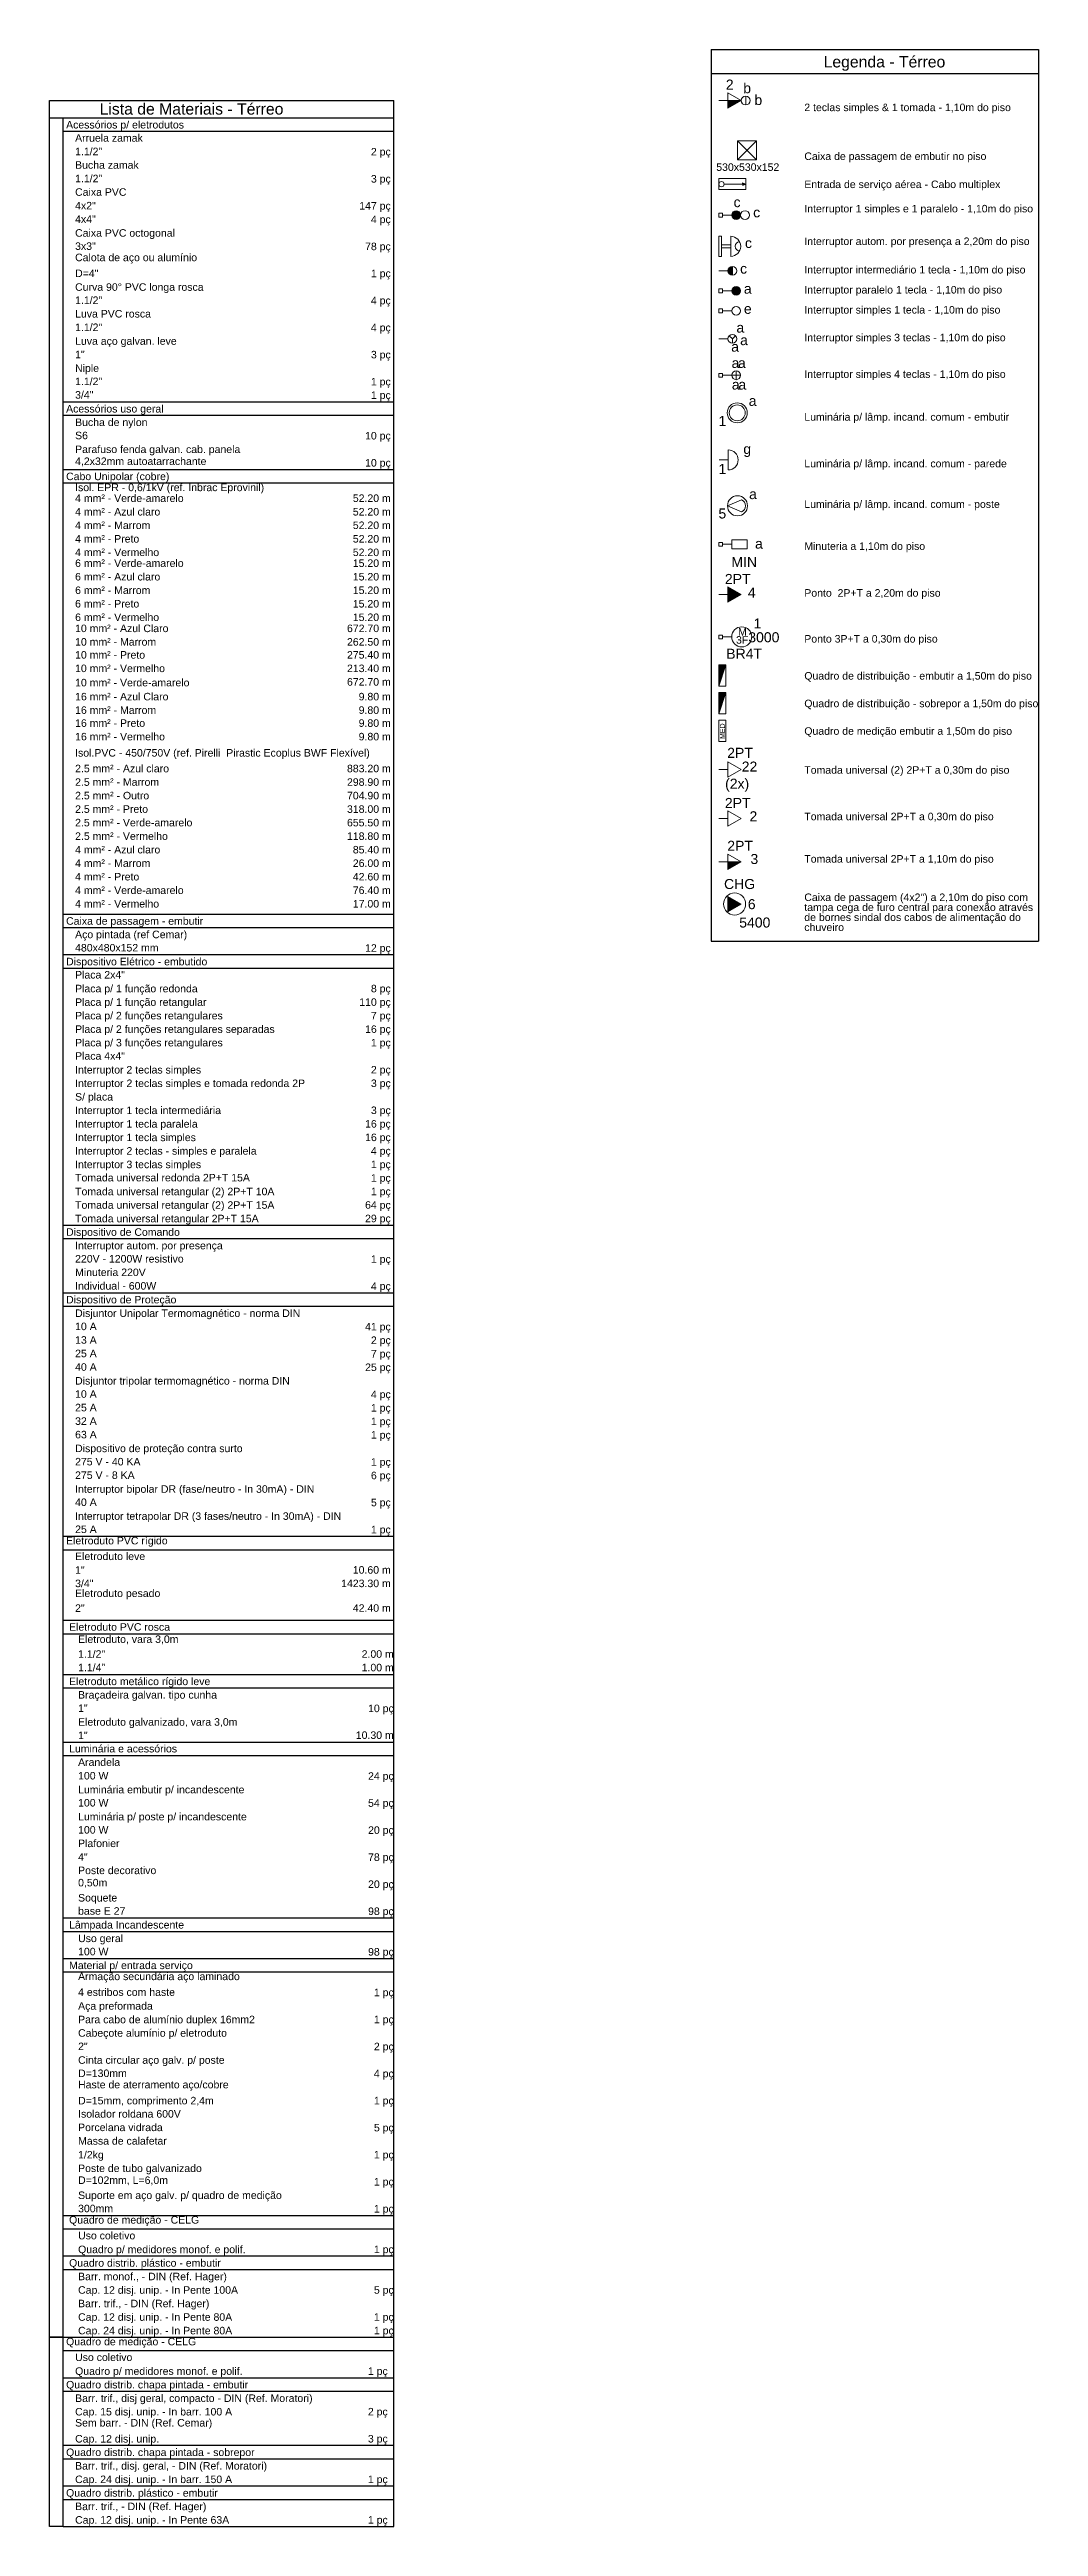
# Model space of a CAD drawing. Header units: inches. Extents: x -3 to 923, y -103 to 154.
# Drawn here: x 117.75 to 131.68, y -24.28 to 10.63 of the extents above; entities that cross this region are included whole.
import ezdxf
from ezdxf.enums import TextEntityAlignment as Align

# ---------------------------------------------------------------- set-up
doc = ezdxf.new("R2010")
doc.units = ezdxf.units.IN
doc.header["$LTSCALE"] = 10
doc.header["$MEASUREMENT"] = 0
for name, color, linetype, lineweight in [('DI-Linhas do quadro', 8, 'Continuous', 30), ('DI-Textos do quadro', 2, 'Continuous', 20), ('DI-Título do quadro', 2, 'Continuous', 30), ('P-SIMBOL', 5, 'Continuous', 20)]:
    doc.layers.add(name, color=color, linetype=linetype, lineweight=lineweight)
doc.styles.add('Arial', font='arial.ttf')

msp = doc.modelspace()

# ---------------------------------------------------------------- hatches: boundary and pattern name
at = {"layer": 'P-SIMBOL', "linetype": 'Continuous'}
for points in [[(127.303, 9.913), (127.4905, 9.913), (127.303, 9.8048)], [(127.5537, 8.7347), (127.5101, 8.7547), (127.5102, 8.7145)], [(127.3655, 7.5755), (127.3655, 7.513), (127.303, 7.513), (127.3035, 7.5227), (127.309, 7.5396), (127.315, 7.5501), (127.322, 7.5581), (127.3325, 7.5661), (127.3455, 7.5723), (127.3585, 7.5751), (127.3655, 7.575)], [(127.3655, 7.4505), (127.3655, 7.513), (127.303, 7.513), (127.3035, 7.5033), (127.309, 7.4864), (127.315, 7.4759), (127.322, 7.4679), (127.3325, 7.4599), (127.3455, 7.4537), (127.3585, 7.4509), (127.3655, 7.451)], [(127.4185, 7.2931), (127.4185, 7.2306), (127.356, 7.2306), (127.3566, 7.2403), (127.362, 7.2572), (127.368, 7.2677), (127.375, 7.2757), (127.3855, 7.2837), (127.3985, 7.2899), (127.4115, 7.2927), (127.4185, 7.2926)], [(127.4185, 7.1681), (127.4185, 7.2306), (127.356, 7.2306), (127.3566, 7.2209), (127.362, 7.204), (127.368, 7.1935), (127.375, 7.1855), (127.3855, 7.1775), (127.3985, 7.1713), (127.4115, 7.1685), (127.4185, 7.1686)], [(127.4186, 7.2931), (127.4185, 7.2306), (127.481, 7.2306), (127.4805, 7.2403), (127.4751, 7.2572), (127.4691, 7.2677), (127.4621, 7.2757), (127.4516, 7.2837), (127.4386, 7.2899), (127.4256, 7.2927), (127.4185, 7.2926)], [(127.4186, 7.1681), (127.4185, 7.2306), (127.481, 7.2306), (127.4805, 7.2209), (127.4751, 7.204), (127.4691, 7.1935), (127.4621, 7.1855), (127.4516, 7.1775), (127.4386, 7.1713), (127.4256, 7.1685), (127.4185, 7.1686)], [(127.3025, 2.8427), (127.49, 2.9509), (127.3025, 3.0592)], [(127.2744, 1.9577), (127.1745, 1.9577), (127.1745, 1.6568)], [(127.2744, 1.5685), (127.1745, 1.5685), (127.1745, 1.2676)], [(127.3025, -0.8159), (127.49, -0.8159), (127.3025, -0.9242)], [(127.3025, -1.5195), (127.49, -1.4112), (127.3025, -1.303)]]:
    msp.add_hatch(color=256, dxfattribs=at).paths.add_polyline_path(points)

# ---------------------------------------------------------------- linework, layer by layer
at = {"layer": 'DI-Linhas do quadro', "linetype": 'Continuous'}
for p, q in [((127.0686, 10.6319), (131.6772, 10.6319)), ((127.0686, 10.6319), (127.0686, -1.9328)), ((131.6772, 10.6319), (131.6772, -1.9328)), ((127.0686, 10.2965), (131.6772, 10.2965)), ((117.7454, 9.9141), (122.5946, 9.9141)), ((117.7454, -24.2783), (117.7454, 9.9141)), ((122.5946, -24.2783), (122.5946, 9.9141)), ((117.7454, 9.6705), (122.5946, 9.6705)), ((117.936, -24.2783), (117.936, 9.6705)), ((117.936, 9.4799), (122.5946, 9.4799)), ((117.936, 5.6675), (122.5946, 5.6675)), ((117.936, 5.4769), (122.5946, 5.4769)), ((117.936, 4.7144), (122.5946, 4.7144)), ((117.936, 4.5238), (122.5946, 4.5238)), ((117.936, -1.5522), (122.5946, -1.5522)), ((117.936, -1.7429), (122.5946, -1.7429)), ((127.0686, -1.9328), (131.6772, -1.9328)), ((117.936, -2.1241), (122.5946, -2.1241)), ((117.936, -2.3147), (122.5946, -2.3147)), ((117.936, -5.9365), (122.5946, -5.9365)), ((117.936, -6.1271), (122.5946, -6.1271)), ((117.936, -6.8896), (122.5946, -6.8896)), ((117.936, -7.0802), (122.5946, -7.0802)), ((117.936, -10.3208), (122.5946, -10.3208)), ((117.936, -10.5114), (122.5946, -10.5114)), ((117.936, -11.5067), (122.5946, -11.5067)), ((117.936, -11.6973), (122.5946, -11.6973)), ((117.936, -12.2692), (122.5946, -12.2692)), ((117.936, -12.4598), (122.5946, -12.4598)), ((117.936, -13.2223), (122.5946, -13.2223)), ((117.936, -13.4129), (122.5946, -13.4129)), ((117.936, -15.7004), (122.5946, -15.7004)), ((117.936, -15.891), (122.5946, -15.891)), ((117.936, -16.2722), (122.5946, -16.2722)), ((117.936, -16.4629), (122.5946, -16.4629)), ((117.936, -19.894), (122.5946, -19.894)), ((117.936, -20.0846), (122.5946, -20.0846)), ((117.936, -20.4659), (122.5946, -20.4659)), ((117.936, -20.6565), (122.5946, -20.6565)), ((117.936, -21.6096), (117.7454, -21.6096)), ((117.7454, -21.6096), (122.5946, -21.6096)), ((117.936, -21.6096), (121.7454, -21.6096)), ((117.936, -21.8003), (122.5946, -21.8003)), ((117.936, -22.1815), (122.5946, -22.1815)), ((117.936, -22.3721), (122.5946, -22.3721)), ((117.936, -23.1346), (122.5946, -23.1346)), ((117.936, -23.3252), (122.5946, -23.3252)), ((117.936, -23.7065), (122.5946, -23.7065)), ((117.936, -23.8971), (122.5946, -23.8971)), ((117.936, -24.2783), (117.7454, -24.2783)), ((117.936, -24.2783), (122.5946, -24.2783))]:
    msp.add_line(p, q, dxfattribs=at)
at = {"layer": 'P-SIMBOL'}
for p, q in [((127.303, 9.913), (127.1745, 9.913)), ((127.4905, 9.913), (127.303, 10.0213)), ((127.303, 10.0213), (127.303, 9.8048)), ((127.4905, 9.913), (127.303, 9.913)), ((127.303, 9.8048), (127.4905, 9.913)), ((127.553, 9.9755), (127.553, 9.8505)), ((127.4392, 9.3431), (127.7042, 9.3431)), ((127.4392, 9.3431), (127.4392, 9.0781)), ((127.4392, 9.3431), (127.7042, 9.0781)), ((127.7042, 9.3431), (127.4392, 9.0781)), ((127.4392, 9.0781), (127.7042, 9.0781)), ((127.7042, 9.3431), (127.7042, 9.0781)), ((127.1745, 8.8126), (127.1745, 8.6569)), ((127.1745, 8.8126), (127.5538, 8.8126)), ((127.2495, 8.7347), (127.5101, 8.7346)), ((127.5538, 8.7347), (127.5101, 8.7547)), ((127.5101, 8.7547), (127.5102, 8.7145)), ((127.5538, 8.7347), (127.5102, 8.7145)), ((127.5538, 8.8126), (127.5538, 8.6569)), ((127.1745, 8.6569), (127.5538, 8.6569)), ((127.1745, 8.2716), (127.1745, 8.3246)), ((127.1745, 8.3246), (127.2275, 8.3246)), ((127.2275, 8.2716), (127.1745, 8.2716)), ((127.2275, 8.3246), (127.2275, 8.2716)), ((127.356, 8.2981), (127.2275, 8.2981)), ((127.1745, 7.9992), (127.1745, 7.7167)), ((127.1745, 7.9992), (127.2129, 7.9992)), ((127.1745, 7.7167), (127.2129, 7.7167)), ((127.2129, 7.9992), (127.2129, 7.7167)), ((127.3414, 7.8772), (127.2129, 7.8772)), ((127.3414, 7.8388), (127.2129, 7.8388)), ((127.3414, 7.9992), (127.3414, 7.7167)), ((127.303, 7.513), (127.1745, 7.513)), ((127.3655, 7.5755), (127.3655, 7.4505)), ((127.1745, 7.2041), (127.1745, 7.2571)), ((127.1745, 7.2571), (127.2275, 7.2571)), ((127.2275, 7.2041), (127.1745, 7.2041)), ((127.2275, 7.2571), (127.2275, 7.2041)), ((127.356, 7.2306), (127.2275, 7.2306)), ((127.4185, 7.2931), (127.4185, 7.1681)), ((127.1745, 6.9229), (127.1745, 6.9759)), ((127.1745, 6.9759), (127.2275, 6.9759)), ((127.2275, 6.9229), (127.1745, 6.9229)), ((127.2275, 6.9759), (127.2275, 6.9229)), ((127.356, 6.9494), (127.2275, 6.9494)), ((127.303, 6.5545), (127.1745, 6.5545)), ((127.3655, 6.5545), (127.321, 6.5987)), ((127.3655, 6.5545), (127.4095, 6.5987)), ((127.3655, 6.492), (127.3655, 6.5545)), ((127.1745, 6.015), (127.1745, 6.068)), ((127.1745, 6.068), (127.2275, 6.068)), ((127.2275, 6.015), (127.1745, 6.015)), ((127.2275, 6.068), (127.2275, 6.015)), ((127.356, 6.0415), (127.2275, 6.0415)), ((127.356, 6.0415), (127.481, 6.0415)), ((127.4185, 5.979), (127.4185, 6.104)), ((127.3053, 4.9891), (127.3053, 4.7066)), ((127.3053, 4.8478), (127.1768, 4.8478)), ((127.2965, 4.2013), (127.4925, 4.2837)), ((127.4925, 4.1184), (127.2965, 4.2009)), ((127.1745, 3.6848), (127.2275, 3.6848)), ((127.1745, 3.6318), (127.1745, 3.6848)), ((127.2275, 3.6318), (127.1745, 3.6318)), ((127.2275, 3.6848), (127.2275, 3.6318)), ((127.356, 3.6583), (127.2275, 3.6583)), ((127.356, 3.7198), (127.5725, 3.7198)), ((127.356, 3.7198), (127.5725, 3.7198)), ((127.356, 3.7198), (127.356, 3.5968)), ((127.356, 3.7198), (127.356, 3.5968)), ((127.356, 3.5968), (127.5725, 3.5968)), ((127.356, 3.5968), (127.5725, 3.5968)), ((127.5725, 3.7198), (127.5725, 3.5968)), ((127.5725, 3.7198), (127.5725, 3.5968)), ((127.3025, 2.9509), (127.1745, 2.9509)), ((127.3025, 2.8427), (127.3025, 3.0592)), ((127.3025, 3.0592), (127.49, 2.9509)), ((127.49, 2.9509), (127.3025, 2.8427)), ((127.1745, 2.3271), (127.1745, 2.3802)), ((127.1745, 2.3802), (127.2275, 2.3802)), ((127.2275, 2.3271), (127.1745, 2.3271)), ((127.2275, 2.3802), (127.2275, 2.3271)), ((127.356, 2.3537), (127.2275, 2.3537)), ((127.2744, 1.9577), (127.1745, 1.9577)), ((127.1745, 1.9577), (127.1745, 1.6568)), ((127.2744, 1.9577), (127.1745, 1.6568)), ((127.2744, 1.9577), (127.2744, 1.6568)), ((127.2744, 1.6568), (127.1745, 1.6568)), ((127.2744, 1.5685), (127.1745, 1.5685)), ((127.1745, 1.5685), (127.1745, 1.2676)), ((127.2744, 1.5685), (127.1745, 1.2676)), ((127.2744, 1.5685), (127.2744, 1.2676)), ((127.2744, 1.2676), (127.1745, 1.2676)), ((127.3025, 0.4842), (127.1745, 0.4842)), ((127.3025, 0.3759), (127.3025, 0.5924)), ((127.3025, 0.5924), (127.49, 0.4842)), ((127.49, 0.4842), (127.3025, 0.3759)), ((127.3025, -0.2062), (127.1745, -0.2062)), ((127.3025, -0.098), (127.49, -0.2062)), ((127.3025, -0.3145), (127.3025, -0.098)), ((127.49, -0.2062), (127.3025, -0.3145)), ((127.3025, -0.8159), (127.1745, -0.8159)), ((127.3025, -0.7077), (127.49, -0.8159)), ((127.3025, -0.9242), (127.3025, -0.7077)), ((127.49, -0.8159), (127.3025, -0.8159)), ((127.49, -0.8159), (127.3025, -0.9242)), ((127.3025, -1.5195), (127.3025, -1.303)), ((127.3025, -1.303), (127.49, -1.4112)), ((127.49, -1.4112), (127.3025, -1.5195))]:
    msp.add_line(p, q, dxfattribs=at)
at = {"layer": 'P-SIMBOL', "const_width": 0.0625}
msp.add_lwpolyline([(127.4495, 8.2981, 1), (127.387, 8.2981, 1)], format="xyb", close=True, dxfattribs=at)
at = {"layer": 'P-SIMBOL'}
msp.add_lwpolyline([(127.1745, 1.1794), (127.2745, 1.1794), (127.2745, 0.8785), (127.1745, 0.8785), (127.1745, 1.1794)], dxfattribs=at)
for centre, radius in [((127.553, 9.913), 0.0625), ((127.212, 8.7347), 0.0375), ((127.4183, 8.2981), 0.0625), ((127.4185, 8.2981), 0.0625), ((127.5435, 8.2981), 0.0625), ((127.3655, 7.513), 0.0625), ((127.4185, 7.2306), 0.0625), ((127.4185, 6.9494), 0.0625), ((127.3655, 6.5545), 0.0625), ((127.4185, 6.0415), 0.0625), ((127.4341, 5.5115), 0.1412), ((127.4341, 5.5115), 0.1125), ((127.4375, 4.2013), 0.1412), ((127.497, 2.3537), 0.1412), ((127.3963, -1.4112), 0.1554)]:
    msp.add_circle(centre, radius, dxfattribs=at)
for centre, radius, start, end in [((127.3414, 7.858), 0.1412, 270, 90), ((127.4718, 7.858), 0.0678, 94.8053, 264.183), ((127.3053, 4.8478), 0.1412, 270, 90), ((127.4619, 4.2011), 0.0881, 290.315, 69.6852)]:
    msp.add_arc(centre, radius, start, end, dxfattribs=at)

# ---------------------------------------------------------------- texts
at = {"layer": 'DI-Textos do quadro', "char_height": 0.1059, "line_spacing_factor": 0.798, "style": 'Arial'}
for s, insert, width, attachment_point in [('2 teclas simples & 1 tomada - 1,10m do piso', (128.3787, 9.7317), 5.389904, 7), ('Acessórios p/ eletrodutos', (117.9783, 9.4871), 4.512944, 7), ('Arruela zamak', (118.1053, 9.3316), 4.512944, 7), ('1.1/2"', (118.1053, 9.1411), 4.512944, 7), ('2 pç', (122.5525, 9.1061), 1.746224, 9), ('Caixa de passagem de embutir no piso', (128.3787, 9.0437), 4.746692, 7), ('1.1/2"', (118.1053, 8.7596), 4.512944, 7), ('Bucha zamak', (118.1053, 8.9506), 4.512944, 7), ('3 pç', (122.5525, 8.7246), 1.746224, 9), ('Entrada de serviço aérea - Cabo multiplex', (128.3787, 8.6467), 5.111001, 7), ('4x2"', (118.1053, 8.3786), 4.512944, 7), ('Caixa PVC', (118.1053, 8.5691), 4.512944, 7), ('147 pç', (122.5525, 8.3436), 1.746224, 9), ('Interruptor 1 simples e 1 paralelo - 1,10m do piso', (128.3787, 8.3047), 5.965059, 7), ('4x4"', (118.1053, 8.1881), 4.512944, 7), ('Caixa PVC octogonal', (118.1053, 7.9621), 4.512944, 7), ('4 pç', (122.5525, 8.1531), 1.746224, 9), ('3x3"', (118.1053, 7.8066), 4.512944, 7), ('Calota de aço ou alumínio', (118.1053, 7.6161), 4.512944, 7), ('78 pç', (122.5525, 7.7716), 1.746224, 9), ('Interruptor autom. por presença a 2,20m do piso', (128.3787, 7.8442), 5.871646, 7), ('Curva 90%%d PVC longa rosca', (118.1053, 7.1996), 4.512944, 7), ('D=4"', (118.1053, 7.4256), 4.512944, 7), ('1 pç', (122.5525, 7.3906), 1.746224, 9), ('Interruptor intermediário 1 tecla - 1,10m do piso', (128.3787, 7.4437), 5.766223, 7), ('1.1/2"', (118.1053, 7.0441), 4.512944, 7), ('4 pç', (122.5525, 7.0091), 1.746224, 9), ('Interruptor paralelo 1 tecla - 1,10m do piso', (128.3787, 7.1612), 5.157707, 7), ('Interruptor simples 1 tecla - 1,10m do piso', (128.3787, 6.8787), 5.11367, 7), ('1.1/2"', (118.1053, 6.6631), 4.512944, 7), ('Luva PVC rosca', (118.1053, 6.8536), 4.512944, 7), ('4 pç', (122.5525, 6.6281), 1.746224, 9), ('1"', (118.1053, 6.2816), 4.512944, 7), ('Luva aço galvan. leve', (118.1053, 6.4376), 4.512944, 7), ('3 pç', (122.5525, 6.2466), 1.746224, 9), ('Interruptor simples 3 teclas - 1,10m do piso', (128.3787, 6.4882), 5.25112, 7), ('1.1/2"', (118.1053, 5.9006), 4.512944, 7), ('Niple', (118.1053, 6.0561), 4.512944, 7), ('1 pç', (122.5525, 5.8656), 1.746224, 9), ('Interruptor simples 4 teclas - 1,10m do piso', (128.3787, 5.9722), 5.25112, 7), ('Acessórios uso geral', (117.9783, 5.4841), 4.512944, 7), ('3/4"', (118.1053, 5.7101), 4.512944, 7), ('1 pç', (122.5525, 5.6751), 1.746224, 9), ('S6', (118.1053, 5.1381), 4.512944, 7), ('Bucha de nylon', (118.1053, 5.2936), 4.512944, 7), ('10 pç', (122.5525, 5.1031), 1.746224, 9), ('Luminária p/ lâmp. incand. comum - embutir', (128.3787, 5.3692), 5.341864, 7), ('4,2x32mm autoatarrachante', (118.1053, 4.7566), 4.512944, 7), ('Parafuso fenda galvan. cab. panela', (118.1053, 4.9126), 4.512944, 7), ('Cabo Unipolar (cobre)', (117.9783, 4.5311), 4.512944, 7), ('10 pç', (122.5525, 4.7216), 1.746224, 9), ('Luminária p/ lâmp. incand. comum - parede', (128.3787, 4.7122), 5.280478, 7), ('4 mm² - Verde-amarelo', (118.1053, 4.2538), 4.512944, 7), ('Isol. EPR - 0,6/1kV (ref. Inbrac Eprovinil)', (118.1053, 4.3756), 4.512944, 7), ('52.20 m', (122.5525, 4.2538), 1.746224, 9), ('Luminária p/ lâmp. incand. comum - poste', (128.3787, 4.1397), 5.098991, 7), ('4 mm² - Azul claro', (118.1053, 4.0628), 4.512944, 7), ('4 mm² - Marrom', (118.1053, 3.8723), 4.512944, 7), ('52.20 m', (122.5525, 4.0628), 1.746224, 9), ('52.20 m', (122.5525, 3.8723), 1.746224, 9), ('4 mm² - Preto', (118.1053, 3.6818), 4.512944, 7), ('4 mm² - Vermelho', (118.1053, 3.4913), 4.512944, 7), ('52.20 m', (122.5525, 3.6818), 1.746224, 9), ('52.20 m', (122.5525, 3.4913), 1.746224, 9), ('Minuteria a 1,10m do piso', (128.3787, 3.5477), 3.150672, 7), ('6 mm² - Verde-amarelo', (118.1053, 3.3383), 4.512944, 7), ('6 mm² - Azul claro', (118.1053, 3.1473), 4.512944, 7), ('15.20 m', (122.5525, 3.3383), 1.746224, 9), ('15.20 m', (122.5525, 3.1473), 1.746224, 9), ('6 mm² - Marrom', (118.1053, 2.9568), 4.512944, 7), ('6 mm² - Preto', (118.1053, 2.7663), 4.512944, 7), ('15.20 m', (122.5525, 2.9568), 1.746224, 9), ('15.20 m', (122.5525, 2.7663), 1.746224, 9), ('Ponto  2P+T a 2,20m do piso', (128.3787, 2.8887), 3.55368, 7), ('6 mm² - Vermelho', (118.1053, 2.5758), 4.512944, 7), ('10 mm² - Azul Claro', (118.1053, 2.4194), 4.512944, 7), ('672.70 m', (122.5525, 2.4194), 1.746224, 9), ('15.20 m', (122.5525, 2.5758), 1.746224, 9), ('10 mm² - Marrom', (118.1053, 2.2289), 4.512944, 7), ('10 mm² - Preto', (118.1053, 2.0462), 4.512944, 7), ('262.50 m', (122.5525, 2.2289), 1.746224, 9), ('275.40 m', (122.5525, 2.0462), 1.746224, 9), ('Ponto 3P+T a 0,30m do piso', (128.3787, 2.2417), 3.477616, 7), ('10 mm² - Vermelho', (118.1053, 1.8557), 4.512944, 7), ('10 mm² - Verde-amarelo', (118.1053, 1.6551), 4.512944, 7), ('213.40 m', (122.5525, 1.8557), 1.746224, 9), ('672.70 m', (122.5525, 1.6652), 1.746224, 9), ('Quadro de distribuição - embutir a 1,50m do piso', (128.3787, 1.7192), 5.934366, 7), ('16 mm² - Azul Claro', (118.1053, 1.4576), 4.512944, 7), ('9.80 m', (122.5525, 1.4576), 1.746224, 9), ('Quadro de distribuição - sobrepor a 1,50m do piso', (128.3787, 1.3302), 6.101174, 7), ('16 mm² - Marrom', (118.1053, 1.2671), 4.512944, 7), ('16 mm² - Preto', (118.1053, 1.0843), 4.512944, 7), ('9.80 m', (122.5525, 1.2671), 1.746224, 9), ('9.80 m', (122.5525, 1.0843), 1.746224, 9), ('Quadro de medição embutir a 1,50m do piso', (128.3787, 0.9412), 5.416594, 7), ('16 mm² - Vermelho', (118.1053, 0.8938), 4.512944, 7), ('Isol.PVC - 450/750V (ref. Pirelli  Pirastic Ecoplus BWF Flexível)', (118.1053, 0.6347), 4.512944, 7), ('9.80 m', (122.5525, 0.8938), 1.746224, 9), ('2.5 mm² - Azul claro', (118.1053, 0.4442), 4.512944, 7), ('2.5 mm² - Marrom', (118.1053, 0.2532), 4.512944, 7), ('883.20 m', (122.5525, 0.4442), 1.746224, 9), ('298.90 m', (122.5525, 0.2532), 1.746224, 9), ('Tomada universal (2) 2P+T a 0,30m do piso', (128.3787, 0.3932), 5.348536, 7), ('2.5 mm² - Outro', (118.1053, 0.0627), 4.512944, 7), ('704.90 m', (122.5525, 0.0627), 1.746224, 9), ('2.5 mm² - Preto', (118.1053, -0.1278), 4.512944, 7), ('2.5 mm² - Verde-amarelo', (118.1053, -0.3183), 4.512944, 7), ('318.00 m', (122.5525, -0.1278), 1.746224, 9), ('655.50 m', (122.5525, -0.3183), 1.746224, 9), ('Tomada universal 2P+T a 0,30m do piso', (128.3787, -0.2623), 4.938855, 7), ('4 mm² - Azul claro', (118.1053, -0.6998), 4.512944, 7), ('2.5 mm² - Vermelho', (118.1053, -0.5093), 4.512944, 7), ('118.80 m', (122.5525, -0.5093), 1.746224, 9), ('85.40 m', (122.5525, -0.6998), 1.746224, 9), ('4 mm² - Marrom', (118.1053, -0.8903), 4.512944, 7), ('4 mm² - Preto', (118.1053, -1.0808), 4.512944, 7), ('42.60 m', (122.5525, -1.0808), 1.746224, 9), ('26.00 m', (122.5525, -0.8903), 1.746224, 9), ('Tomada universal 2P+T a 1,10m do piso', (128.3787, -0.8598), 4.938855, 7), ('4 mm² - Verde-amarelo', (118.1053, -1.2718), 4.512944, 7), ('4 mm² - Vermelho', (118.1053, -1.4623), 4.512944, 7), ('76.40 m', (122.5525, -1.2718), 1.746224, 9), ('17.00 m', (122.5525, -1.4623), 1.746224, 9), ('Caixa de passagem (4x2") a 2,10m do piso com\\Ptampa cega de furo central para conexão através \\Pde bornes sindal dos cabos de alimentação do \\Pchuveiro', (128.3787, -1.7931), 4.938855, 7), ('Caixa de passagem - embutir', (117.9783, -1.7354), 4.512944, 7), ('Aço pintada (ref Cemar)', (118.1053, -1.9259), 4.512944, 7), ('480x480x152 mm', (118.1053, -2.0819), 4.512944, 7), ('12 pç', (122.5525, -2.1169), 1.746224, 9), ('Dispositivo Elétrico - embutido', (117.9783, -2.3074), 4.512944, 7), ('Placa 2x4"', (118.1053, -2.4629), 4.512944, 7), ('Placa p/ 1 função redonda', (118.1053, -2.6884), 4.512944, 7), ('Placa p/ 1 função retangular', (118.1053, -2.8794), 4.512944, 7), ('110 pç', (122.5525, -2.8794), 1.746224, 9), ('8 pç', (122.5525, -2.6884), 1.746224, 9), ('Placa p/ 2 funções retangulares', (118.1053, -3.0699), 4.512944, 7), ('Placa p/ 2 funções retangulares separadas', (118.1053, -3.2604), 4.512944, 7), ('16 pç', (122.5525, -3.2604), 1.746224, 9), ('7 pç', (122.5525, -3.0699), 1.746224, 9), ('Placa p/ 3 funções retangulares', (118.1053, -3.4509), 4.512944, 7), ('1 pç', (122.5525, -3.4509), 1.746224, 9), ('Placa 4x4"', (118.1053, -3.6069), 4.512944, 7), ('Interruptor 2 teclas simples', (118.1053, -3.8324), 4.512944, 7), ('2 pç', (122.5525, -3.8324), 1.746224, 9), ('S/ placa', (118.1053, -4.2134), 4.512944, 7), ('Interruptor 2 teclas simples e tomada redonda 2P', (118.1053, -4.0229), 4.512944, 7), ('3 pç', (122.5525, -4.0229), 1.746224, 9), ('Interruptor 1 tecla intermediária', (118.1053, -4.4039), 4.512944, 7), ('Interruptor 1 tecla paralela', (118.1053, -4.5949), 4.512944, 7), ('16 pç', (122.5525, -4.5949), 1.746224, 9), ('3 pç', (122.5525, -4.4039), 1.746224, 9), ('Interruptor 1 tecla simples', (118.1053, -4.7854), 4.512944, 7), ('Interruptor 2 teclas - simples e paralela', (118.1053, -4.9759), 4.512944, 7), ('16 pç', (122.5525, -4.7854), 1.746224, 9), ('4 pç', (122.5525, -4.9759), 1.746224, 9), ('Tomada universal redonda 2P+T 15A', (118.1053, -5.3224), 4.512944, 7), ('Interruptor 3 teclas simples', (118.1053, -5.1664), 4.512944, 7), ('1 pç', (122.5525, -5.1664), 1.746224, 9), ('1 pç', (122.5525, -5.3574), 1.746224, 9), ('Tomada universal retangular (2) 2P+T 10A', (118.1053, -5.5479), 4.512944, 7), ('1 pç', (122.5525, -5.5479), 1.746224, 9), ('Tomada universal retangular (2) 2P+T 15A', (118.1053, -5.7384), 4.512944, 7), ('Tomada universal retangular 2P+T 15A', (118.1053, -5.9289), 4.512944, 7), ('64 pç', (122.5525, -5.7384), 1.746224, 9), ('29 pç', (122.5525, -5.9289), 1.746224, 9), ('Dispositivo de Comando', (117.9783, -6.1199), 4.512944, 7), ('Interruptor autom. por presença', (118.1053, -6.3104), 4.512944, 7), ('220V - 1200W resistivo', (118.1053, -6.4659), 4.512944, 7), ('Minuteria 220V', (118.1053, -6.6564), 4.512944, 7), ('1 pç', (122.5525, -6.5009), 1.746224, 9), ('Dispositivo de Proteção', (117.9783, -7.0729), 4.512944, 7), ('Individual - 600W', (118.1053, -6.8474), 4.512944, 7), ('4 pç', (122.5525, -6.8824), 1.746224, 9), ('10 A', (118.1053, -7.4189), 4.512944, 7), ('Disjuntor Unipolar Termomagnético - norma DIN', (118.1053, -7.2634), 4.512944, 7), ('41 pç', (122.5525, -7.4539), 1.746224, 9), ('13 A', (118.1053, -7.6099), 4.512944, 7), ('2 pç', (122.5525, -7.6449), 1.746224, 9), ('40 A', (118.1053, -7.9909), 4.512944, 7), ('25 A', (118.1053, -7.8004), 4.512944, 7), ('25 pç', (122.5525, -8.0259), 1.746224, 9), ('7 pç', (122.5525, -7.8354), 1.746224, 9), ('10 A', (118.1053, -8.3719), 4.512944, 7), ('Disjuntor tripolar termomagnético - norma DIN', (118.1053, -8.2164), 4.512944, 7), ('4 pç', (122.5525, -8.4069), 1.746224, 9), ('32 A', (118.1053, -8.7534), 4.512944, 7), ('25 A', (118.1053, -8.5629), 4.512944, 7), ('1 pç', (122.5525, -8.5979), 1.746224, 9), ('1 pç', (122.5525, -8.7884), 1.746224, 9), ('63 A', (118.1053, -8.9439), 4.512944, 7), ('Dispositivo de proteção contra surto', (118.1053, -9.1694), 4.512944, 7), ('1 pç', (122.5525, -8.9789), 1.746224, 9), ('275 V - 40 KA', (118.1053, -9.3254), 4.512944, 7), ('275 V - 8 KA', (118.1053, -9.5159), 4.512944, 7), ('6 pç', (122.5525, -9.5509), 1.746224, 9), ('1 pç', (122.5525, -9.3604), 1.746224, 9), ('Interruptor bipolar DR (fase/neutro - In 30mA) - DIN', (118.1053, -9.7414), 4.512944, 7), ('40 A', (118.1053, -9.8969), 4.512944, 7), ('Interruptor tetrapolar DR (3 fases/neutro - In 30mA) - DIN', (118.1053, -10.1229), 4.512944, 7), ('5 pç', (122.5525, -9.9319), 1.746224, 9), ('Eletroduto PVC rígido', (117.9783, -10.4689), 4.512944, 7), ('25 A', (118.1053, -10.2784), 4.512944, 7), ('1 pç', (122.5525, -10.3134), 1.746224, 9), ('1"', (118.1053, -10.8504), 0.126088, 7), ('Eletroduto leve', (118.1053, -10.6594), 4.512944, 7), ('10.60 m', (122.5525, -10.8504), 1.746224, 9), ('3/4"', (118.1053, -11.0409), 4.512944, 7), ('Eletroduto pesado', (118.1053, -11.2106), 4.512944, 7), ('1423.30 m', (122.5525, -11.0409), 1.746224, 9), ('2"', (118.1053, -11.3883), 0.126088, 7), ('42.40 m', (122.5525, -11.3883), 1.746224, 9), ('Eletroduto PVC rosca', (118.0204, -11.6549), 4.512944, 7), ('Eletroduto, vara 3,0m', (118.1474, -11.8454), 4.512944, 7), ('1.1/2"', (118.1474, -12.0364), 4.512944, 7), ('1.1/4"', (118.1474, -12.2269), 4.512944, 7), ('2.00 m', (122.5946, -12.0364), 1.746224, 9), ('1.00 m', (122.5946, -12.2269), 1.746224, 9), ('Eletroduto metálico rígido leve', (118.0204, -12.4524), 4.512944, 7), ('Braçadeira galvan. tipo cunha', (118.1474, -12.6429), 4.512944, 7), ('1"', (118.1474, -12.7989), 4.512944, 7), ('Eletroduto galvanizado, vara 3,0m', (118.1474, -13.0244), 4.512944, 7), ('10 pç', (122.5946, -12.8339), 1.746224, 9), ('Luminária e acessórios', (118.0204, -13.3704), 4.512944, 7), ('1"', (118.1474, -13.1799), 4.512944, 7), ('10.30 m', (122.5946, -13.1799), 1.746224, 9), ('Arandela', (118.1474, -13.5609), 4.512944, 7), ('100 W', (118.1474, -13.7519), 4.512944, 7), ('Luminária embutir p/ incandescente', (118.1474, -13.9774), 4.512944, 7), ('24 pç', (122.5946, -13.7869), 1.746224, 9), ('100 W', (118.1474, -14.1329), 4.512944, 7), ('Luminária p/ poste p/ incandescente', (118.1474, -14.3584), 4.512944, 7), ('54 pç', (122.5946, -14.1679), 1.746224, 9), ('100 W', (118.1474, -14.5144), 4.512944, 7), ('Plafonier', (118.1474, -14.7049), 4.512944, 7), ('20 pç', (122.5946, -14.5494), 1.746224, 9), ('4"', (118.1474, -14.8954), 4.512944, 7), ('Poste decorativo', (118.1474, -15.0859), 4.512944, 7), ('78 pç', (122.5946, -14.9304), 1.746224, 9), ('0,50m', (118.1474, -15.2769), 4.512944, 7), ('20 pç', (122.5946, -15.3119), 1.746224, 9), ('Soquete', (118.1474, -15.5024), 4.512944, 7), ('base E 27', (118.1474, -15.6579), 4.512944, 7), ('98 pç', (122.5946, -15.6929), 1.746224, 9), ('Lâmpada Incandescente', (118.0204, -15.8834), 4.512944, 7), ('Uso geral', (118.1474, -16.0744), 4.512944, 7), ('Material p/ entrada serviço', (118.0204, -16.4554), 4.512944, 7), ('100 W', (118.1474, -16.2299), 4.512944, 7), ('98 pç', (122.5946, -16.2649), 1.746224, 9), ('Armação secundária aço laminado', (118.1474, -16.6109), 4.512944, 7), ('4 estribos com haste', (118.1474, -16.8019), 4.512944, 7), ('1 pç', (122.5946, -16.8369), 1.746224, 9), ('Aça preformada', (118.1474, -17.0274), 4.512944, 7), ('Para cabo de alumínio duplex 16mm2', (118.1474, -17.2179), 4.512944, 7), ('1 pç', (122.5946, -17.2179), 1.746224, 9), ('Cabeçote alumínio p/ eletroduto', (118.1474, -17.4084), 4.512944, 7), ('2"', (118.1474, -17.5644), 4.512944, 7), ('Cinta circular aço galv. p/ poste', (118.1474, -17.7899), 4.512944, 7), ('2 pç', (122.5946, -17.5994), 1.746224, 9), ('D=130mm', (118.1474, -17.9454), 4.512944, 7), ('Haste de aterramento aço/cobre', (118.1474, -18.1359), 4.512944, 7), ('4 pç', (122.5946, -17.9804), 1.746224, 9), ('D=15mm, comprimento 2,4m', (118.1474, -18.3614), 4.512944, 7), ('Isolador roldana 600V', (118.1474, -18.5174), 4.512944, 7), ('1 pç', (122.5946, -18.3614), 1.746224, 9), ('Porcelana vidrada', (118.1474, -18.7079), 4.512944, 7), ('Massa de calafetar', (118.1474, -18.8984), 4.512944, 7), ('5 pç', (122.5946, -18.7429), 1.746224, 9), ('1/2kg', (118.1474, -19.1239), 4.512944, 7), ('Poste de tubo galvanizado', (118.1474, -19.3149), 4.512944, 7), ('1 pç', (122.5946, -19.1239), 1.746224, 9), ('D=102mm, L=6,0m', (118.1474, -19.4704), 4.512944, 7), ('1 pç', (122.5946, -19.5054), 1.746224, 9), ('Quadro de medição - CELG', (118.0204, -20.0424), 4.512944, 7), ('300mm', (118.1474, -19.8514), 4.512944, 7), ('Suporte em aço galv. p/ quadro de medição', (118.1474, -19.6959), 4.512944, 7), ('1 pç', (122.5946, -19.8864), 1.746224, 9), ('Uso coletivo', (118.1474, -20.2329), 4.512944, 7), ('Quadro distrib. plástico - embutir', (118.0204, -20.6489), 4.512944, 7), ('Quadro p/ medidores monof. e polif.', (118.1474, -20.4584), 4.512944, 7), ('1 pç', (122.5946, -20.4584), 1.746224, 9), ('Cap. 12 disj. unip. - In Pente 100A', (118.1474, -21.0304), 4.512944, 7), ('Barr. monof., - DIN (Ref. Hager)', (118.1474, -20.8399), 4.512944, 7), ('5 pç', (122.5946, -21.0304), 1.746224, 9), ('Cap. 12 disj. unip. - In Pente 80A', (118.1474, -21.4114), 4.512944, 7), ('Barr. trif., - DIN (Ref. Hager)', (118.1474, -21.2209), 4.512944, 7), ('1 pç', (122.5946, -21.4114), 1.746224, 9), ('Quadro de medição - CELG', (117.9784, -21.7579), 3.390876, 7), ('Cap. 24 disj. unip. - In Pente 80A', (118.1474, -21.6024), 4.512944, 7), ('1 pç', (122.5946, -21.6024), 1.746224, 9), ('Uso coletivo', (118.1054, -21.9484), 1.493266, 7), ('Quadro distrib. chapa pintada - embutir', (117.9784, -22.3649), 4.746692, 7), ('Quadro p/ medidores monof. e polif.', (118.1054, -22.1739), 4.36637, 7), ('1 pç', (122.51, -22.1739), 0.517772, 9), ('Cap. 15 disj. unip. - In barr. 100 A', (118.1054, -22.7459), 4.09147, 7), ('Barr. trif., disj geral, compacto - DIN (Ref. Moratori)', (118.1054, -22.5554), 6.189249, 7), ('2 pç', (122.51, -22.7459), 0.517772, 9), ('Sem barr. - DIN (Ref. Cemar)', (118.1054, -22.9014), 3.571028, 7), ('Cap. 12 disj. unip.', (118.1054, -23.1274), 2.191192, 7), ('3 pç', (122.51, -23.1274), 0.517772, 9), ('Quadro distrib. chapa pintada - sobrepor', (117.9784, -23.3179), 4.9135, 7), ('Barr. trif., disj. geral, - DIN (Ref. Moratori)', (118.1054, -23.5084), 5.001575, 7), ('Cap. 24 disj. unip. - In barr. 150 A', (118.1054, -23.6989), 4.09147, 7), ('1 pç', (122.51, -23.6989), 0.517772, 9), ('Quadro distrib. plástico - embutir', (117.9784, -23.8899), 3.956689, 7), ('Barr. trif., - DIN (Ref. Hager)', (118.1054, -24.0804), 3.418899, 7), ('Cap. 12 disj. unip. - In Pente 63A', (118.1054, -24.2709), 4.01674, 7), ('1 pç', (122.51, -24.2709), 0.517772, 9)]:
    msp.add_mtext(s, dxfattribs=dict(at, insert=insert, width=width, attachment_point=attachment_point))
at = {"layer": 'DI-Título do quadro', "style": 'Arial'}
msp.add_text('Legenda - Térreo', height=0.15885, dxfattribs=at).set_placement((129.5077, 10.3322), align=Align.BOTTOM_CENTER)
at = {"layer": 'DI-Título do quadro', "insert": (119.7453, 9.7131), "char_height": 0.15885, "width": 3.460113, "attachment_point": 8, "line_spacing_factor": 0.798, "style": 'Arial'}
msp.add_mtext('Lista de Materiais - Térreo', dxfattribs=at)
at = {"layer": 'P-SIMBOL', "line_spacing_factor": 0.798, "style": 'Arial'}
for s, insert, char_height, width, attachment_point in [('2', (127.3277, 10.0673), 0.1412, 0.209177, 8), ('b', (127.5732, 10.0148), 0.1412, 0.209177, 8), ('b', (127.7307, 9.8483), 0.1412, 0.209177, 8), ('530x530x152', (127.5822, 8.9202), 0.1059, 1.638723, 8), ('c', (127.3822, 8.4083), 0.1412, 0.188994, 7), ('c', (127.6582, 8.2643), 0.1412, 0.188994, 7), ('c', (127.5917, 7.8328), 0.1412, 0.188994, 8), ('c', (127.4742, 7.4713), 0.1412, 0.188994, 7), ('a', (127.5272, 7.1888), 0.1412, 0.209177, 7), ('e', (127.5272, 6.9053), 0.1412, 0.209177, 7), ('a', (127.4222, 6.6403), 0.1412, 0.209177, 7), ('a', (127.3487, 6.3713), 0.1412, 0.209177, 7), ('a', (127.4742, 6.4638), 0.1412, 0.209177, 7), ('a', (127.3542, 6.1418), 0.1412, 0.209177, 7), ('a', (127.3577, 5.8373), 0.1412, 0.209177, 7), ('a', (127.5547, 6.1418), 0.1412, 0.209177, 9), ('a', (127.5597, 5.8373), 0.1412, 0.209177, 9), ('a', (127.6507, 5.6078), 0.1412, 0.209177, 8), ('1', (127.2237, 5.3258), 0.1412, 0.209177, 8), ('g', (127.5742, 4.8892), 0.1412, 0.209177, 8), ('1', (127.2237, 4.6498), 0.1412, 0.209177, 8), ('a', (127.6557, 4.2938), 0.1412, 0.209177, 8), ('5', (127.2237, 4.0203), 0.1412, 0.209177, 8), ('a', (127.7397, 3.5953), 0.1412, 0.209177, 8), ('2PT', (127.4407, 3.0995), 0.1412, 0.689918, 8), ('MIN', (127.5317, 3.3393), 0.1412, 0.689918, 8), ('4', (127.6377, 2.906), 0.1412, 0.209177, 8), ('M', (127.4457, 2.3717), 0.1059, 0.228194, 7), ('1', (127.7197, 2.4723), 0.1412, 0.209177, 8), ('BR4T', (127.5307, 2.0458), 0.1412, 0.961482, 8), ('3F', (127.4167, 2.2562), 0.1059, 0.318937, 7), ('3000', (127.8087, 2.2758), 0.1412, 0.83671, 8), ('2PT', (127.4732, 0.6488), 0.1412, 0.689918, 8), ('(2x)', (127.2627, 0.1718), 0.1412, 0.644046, 7), ('22', (127.6067, 0.4553), 0.1412, 0.418355, 8), ('2PT', (127.4407, -0.0577), 0.1412, 0.689918, 8), ('2', (127.6612, -0.2452), 0.1412, 0.209177, 8), ('2PT', (127.4742, -0.6617), 0.1412, 0.689918, 8), ('3', (127.6747, -0.8492), 0.1412, 0.209177, 8), ('CHG', (127.4672, -1.202), 0.1412, 0.834875, 8), ('6', (127.6377, -1.4859), 0.1412, 0.209177, 8), ('5400', (127.6812, -1.7446), 0.1412, 0.83671, 8)]:
    msp.add_mtext(s, dxfattribs=dict(at, insert=insert, char_height=char_height, width=width, attachment_point=attachment_point))
at = {"layer": 'P-SIMBOL', "insert": (127.2599, 1.0247), "char_height": 0.0706, "width": 0.380323, "attachment_point": 8, "rotation": 90, "line_spacing_factor": 0.798, "style": 'Arial'}
msp.add_mtext('MED', dxfattribs=at)

doc.saveas('drawing.dxf')
